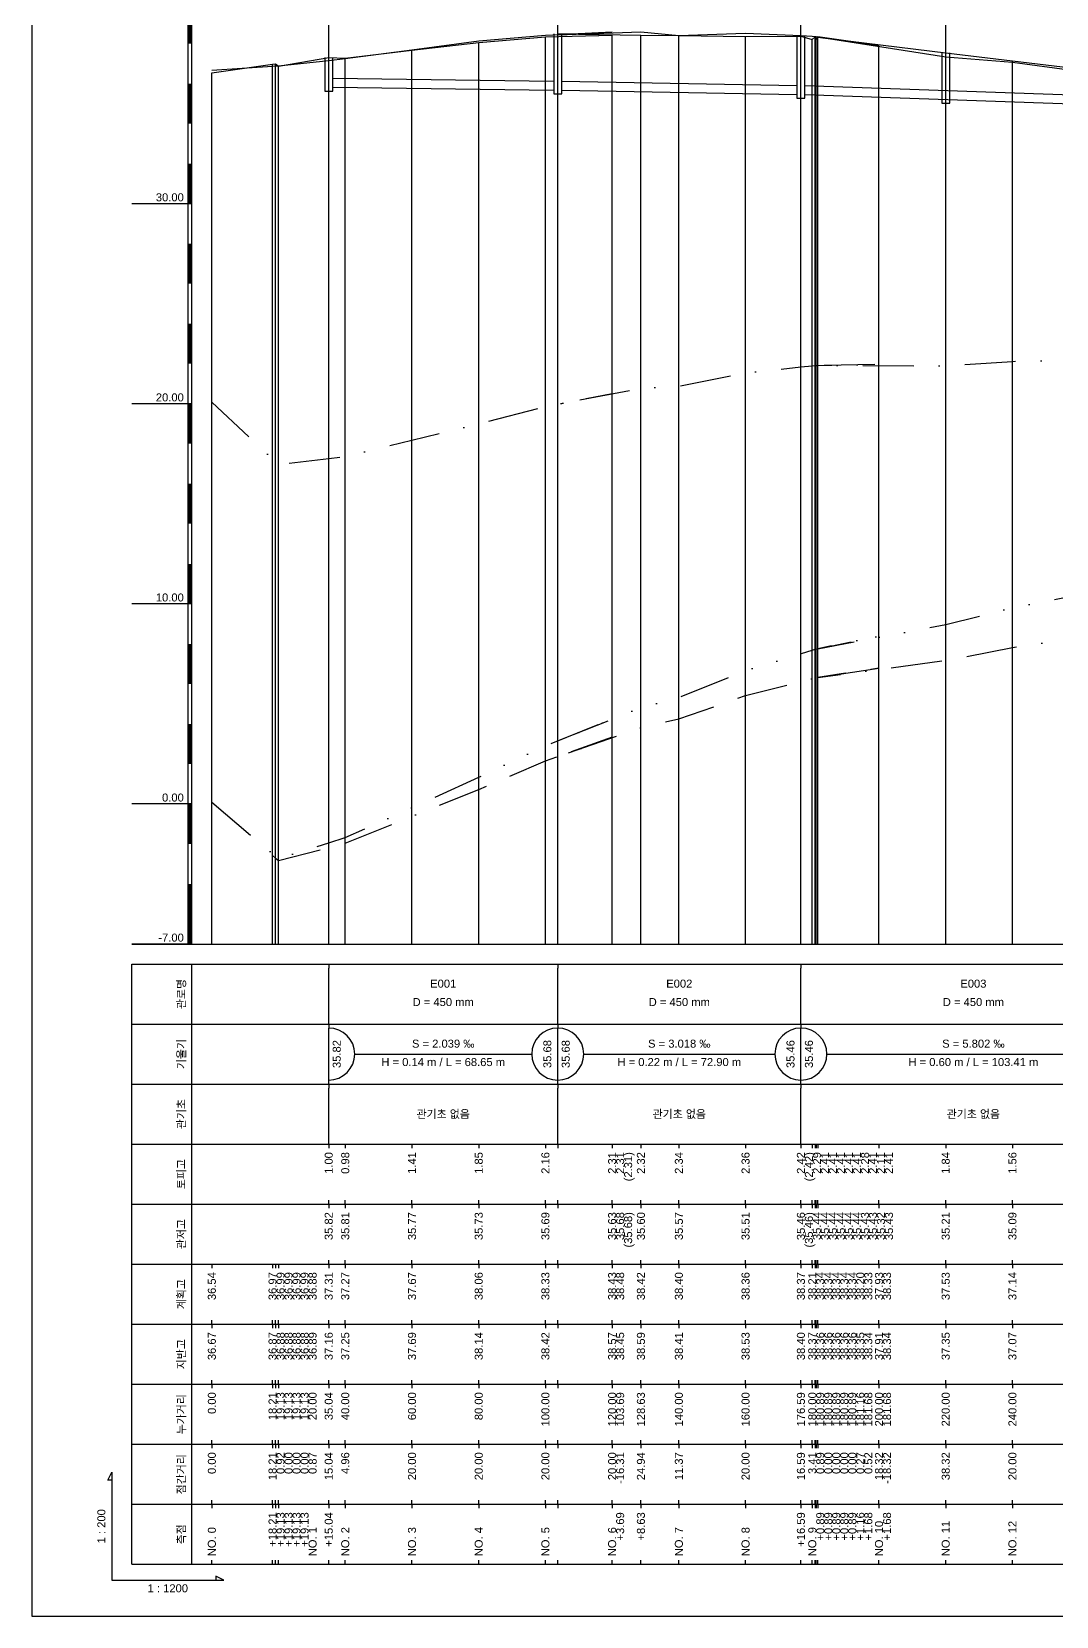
# Model space of a CAD drawing. Header units: millimetres. Extents: x -7351 to 135086, y 1419 to 5643.
# Drawn here: x 53747.4 to 54003.3, y 1419 to 1815 of the extents above; entities that cross this region are included whole.
import ezdxf
from ezdxf.enums import TextEntityAlignment as Align

# ---------------------------------------------------------------- set-up
doc = ezdxf.new("R2010")
doc.units = ezdxf.units.MM
for name, pattern in [('BORDER', [44.45, 12.7, -6.35, 12.7, -6.35, 0, -6.35]), ('DASHDOT', [25.4, 12.7, -6.35, 0, -6.35]), ('DIVIDE', [31.75, 12.7, -6.35, 0, -6.35, 0, -6.35])]:
    doc.linetypes.add(name, pattern=pattern)
for name, color, linetype in [('KZ_종단_계획선', 1, 'Continuous'), ('KZ_종단_관로', 4, 'Continuous'), ('KZ_종단_깃발', 7, 'Continuous'), ('KZ_종단_도각', 7, 'Continuous'), ('KZ_종단_맨홀', 4, 'Continuous'), ('KZ_종단_수직선', 7, 'Continuous'), ('KZ_종단_암선1', 56, 'DASHDOT'), ('KZ_종단_암선2', 4, 'DIVIDE'), ('KZ_종단_암선3', 6, 'BORDER'), ('KZ_종단_지반선', 3, 'Continuous'), ('KZ_종단_테이블문자', 7, 'Continuous'), ('KZ_종단_테이블선', 7, 'Continuous'), ('KZ_종단_폴대', 7, 'Continuous')]:
    doc.layers.add(name, color=color, linetype=linetype)
doc.styles.get("Standard").update_dxf_attribs({"font": 'arial.ttf'})

msp = doc.modelspace()

# ---------------------------------------------------------------- linework, layer by layer
at = {"layer": 'KZ_종단_계획선'}
msp.add_lwpolyline([(53792.36, 1804.76), (53807.54, 1806.9), (53808.3, 1806.99), (53808.3, 1806.99), (53808.3, 1806.99), (53808.3, 1806.99), (53809.03, 1806.42), (53821.56, 1808.58), (53825.69, 1808.41), (53842.36, 1810.4), (53859.03, 1812.36), (53875.69, 1813.7), (53892.36, 1814.17), (53878.77, 1814.45), (53899.55, 1814.13), (53909.03, 1814.03), (53925.69, 1813.83), (53939.52, 1813.9), (53942.36, 1813.11), (53943.1, 1813.72), (53943.1, 1813.72), (53943.1, 1813.72), (53943.1, 1813.72), (53943.1, 1813.72), (53943.33, 1813.05), (53943.76, 1813.67), (53959.03, 1811.67), (53943.76, 1813.67), (53975.69, 1809.71), (53992.36, 1807.73), (54009.03, 1805.74)], dxfattribs=at)
at = {"layer": 'KZ_종단_관로'}
for p, q in [((53822.56, 1803.39), (53877.77, 1802.69)), ((53879.77, 1802.69), (53938.52, 1801.59)), ((53822.56, 1801.14), (53877.77, 1800.44)), ((53879.77, 1800.44), (53938.52, 1799.34)), ((53940.52, 1801.59), (54024.69, 1798.59)), ((53940.52, 1799.34), (54024.69, 1796.34))]:
    msp.add_line(p, q, dxfattribs=at)
at = {"layer": 'KZ_종단_깃발'}
for p, q in [((53821.56, 1587.04), (53821.56, 1855)), ((53878.77, 1587.04), (53878.77, 1855)), ((53939.52, 1587.04), (53939.52, 1855)), ((53975.69, 1587.04), (53975.69, 1855))]:
    msp.add_line(p, q, dxfattribs=at)
at = {"layer": 'KZ_종단_도각'}
msp.add_lwpolyline([(53747.36, 1419.04), (54588.36, 1419.04), (54588.36, 2013.04), (53747.36, 2013.04)], close=True, dxfattribs=at)
at = {"layer": 'KZ_종단_맨홀'}
for points in [[(53877.77, 1814.45), (53877.77, 1799.5), (53879.77, 1799.5), (53879.77, 1814.45)], [(53938.52, 1813.9), (53938.52, 1798.4), (53940.52, 1798.4), (53940.52, 1813.9)], [(53974.69, 1809.71), (53974.69, 1797.14), (53976.69, 1797.14), (53976.69, 1809.71)], [(53820.56, 1808.58), (53820.56, 1800.2), (53822.56, 1800.2), (53822.56, 1808.58)]]:
    msp.add_lwpolyline(points, dxfattribs=at)
at = {"layer": 'KZ_종단_수직선'}
for p, q in [((53875.69, 1587.04), (53875.69, 1813.7)), ((53878.77, 1587.04), (53878.77, 1814.45)), ((53892.36, 1587.04), (53892.36, 1814.17)), ((53899.55, 1587.04), (53899.55, 1814.13)), ((53909.03, 1587.04), (53909.03, 1814.03)), ((53925.69, 1587.04), (53925.69, 1813.83)), ((53939.52, 1587.04), (53939.52, 1813.9)), ((53943.1, 1587.04), (53943.1, 1813.72)), ((53943.1, 1587.04), (53943.1, 1813.72)), ((53943.1, 1587.04), (53943.1, 1813.72)), ((53943.1, 1587.04), (53943.1, 1813.72)), ((53943.1, 1587.04), (53943.1, 1813.72)), ((53943.76, 1587.04), (53943.76, 1813.67)), ((53943.76, 1587.04), (53943.76, 1813.67)), ((53842.36, 1587.04), (53842.36, 1810.4)), ((53859.03, 1587.04), (53859.03, 1812.36)), ((53942.36, 1587.04), (53942.36, 1813.11)), ((53943.33, 1587.04), (53943.33, 1813.05)), ((53959.03, 1587.04), (53959.03, 1811.67)), ((53975.69, 1587.04), (53975.69, 1809.71)), ((53807.53, 1587.04), (53807.53, 1806.9)), ((53808.3, 1587.04), (53808.3, 1806.99)), ((53808.3, 1587.04), (53808.3, 1806.99)), ((53808.3, 1587.04), (53808.3, 1806.99)), ((53808.3, 1587.04), (53808.3, 1806.99)), ((53809.03, 1587.04), (53809.03, 1806.42)), ((53821.56, 1587.04), (53821.56, 1808.58)), ((53825.69, 1587.04), (53825.69, 1808.41)), ((53992.36, 1587.04), (53992.36, 1807.73)), ((53792.36, 1587.04), (53792.36, 1804.76))]:
    msp.add_line(p, q, dxfattribs=at)
at = {"layer": 'KZ_종단_암선1', "flags": 128}
msp.add_lwpolyline([(53792.36, 1722.45), (53807.53, 1708.29), (53808.3, 1707.57), (53808.3, 1707.57), (53808.3, 1707.57), (53808.3, 1707.57), (53809.03, 1706.9), (53821.56, 1708.38), (53825.69, 1708.87), (53842.36, 1712.93), (53859.03, 1717.03), (53875.69, 1721.37), (53892.36, 1724.56), (53878.77, 1721.96), (53899.55, 1725.85), (53909.03, 1726.47), (53925.69, 1729.73), (53939.52, 1731.25), (53942.36, 1731.56), (53943.1, 1731.6), (53943.1, 1731.6), (53943.1, 1731.6), (53943.1, 1731.6), (53943.1, 1731.6), (53943.33, 1731.61), (53943.76, 1731.62), (53959.03, 1731.83), (53943.76, 1731.62), (53975.69, 1731.53), (53992.36, 1732.64), (54009.03, 1732.9), (54025.69, 1733.48), (54042.36, 1734.77), (54059.03, 1736.05), (54067, 1736.69), (54075.69, 1737.39), (54092.36, 1738.46), (54109.03, 1739.36), (54125.69, 1740.37), (54142.36, 1740.84), (54159.03, 1741.57), (54167.36, 1742), (54175.69, 1742.42), (54192.36, 1742.66), (54209.03, 1741.77), (54225.69, 1737.45), (54236.12, 1734.74), (54242.36, 1733.11), (54244.5, 1732.55), (54244.68, 1732.5), (54244.88, 1732.45), (54244.88, 1732.45), (54244.88, 1732.45), (54244.88, 1732.45), (54244.88, 1732.45), (54244.88, 1732.45), (54244.88, 1732.45), (54244.88, 1732.45), (54259.03, 1728.74), (54261.35, 1728.1), (54275.69, 1724.18), (54292.36, 1720.39), (54309.03, 1717.07), (54325.69, 1714.64), (54342.36, 1713.26), (54359.03, 1713.12), (54367.91, 1713.11), (54368.1, 1713.11), (54368.1, 1713.11), (54368.1, 1713.11), (54368.1, 1713.11), (54368.1, 1713.11), (54368.1, 1713.11), (54368.1, 1713.11), (54375.69, 1713.08), (54392.36, 1712.96), (54409.03, 1712.91), (54416.23, 1712.61), (54425.69, 1712.21), (54442.36, 1710.78), (54459.03, 1713.42), (54475.69, 1712.36), (54492.36, 1712.44), (54509.03, 1715.33), (54513.88, 1715.99), (54525.69, 1717.58), (54542.36, 1717.46)], dxfattribs=at)
at = {"layer": 'KZ_종단_암선2', "flags": 128}
msp.add_lwpolyline([(53792.36, 1622.45), (53807.53, 1609.62), (53808.3, 1608.98), (53808.3, 1608.98), (53808.3, 1608.98), (53808.3, 1608.98), (53809.03, 1608.37), (53821.56, 1612.32), (53825.69, 1613.62), (53842.36, 1621.14), (53859.03, 1628.7), (53875.69, 1636.6), (53892.36, 1643.29), (53878.77, 1637.83), (53899.55, 1646.09), (53909.03, 1648.68), (53925.69, 1655.34), (53939.52, 1659.62), (53942.36, 1660.5), (53943.1, 1660.68), (53943.1, 1660.68), (53943.1, 1660.68), (53943.1, 1660.68), (53943.1, 1660.68), (53943.33, 1660.74), (53943.76, 1660.83), (53959.03, 1664), (53943.76, 1660.83), (53975.69, 1666.85), (53992.36, 1671.05), (54009.03, 1674.41), (54025.69, 1678.08), (54042.36, 1682.46), (54059.03, 1687.07), (54067, 1689.47), (54075.69, 1692.08), (54092.36, 1697.08), (54109.03, 1702.11), (54125.69, 1707.36), (54142.36, 1712.08), (54159.03, 1717.05), (54167.36, 1719.6), (54175.69, 1722.16), (54192.36, 1726.64), (54209.03, 1729.46), (54225.69, 1726.05), (54236.12, 1723.91), (54242.36, 1722.63), (54244.5, 1722.17), (54244.68, 1722.13), (54244.88, 1722.1), (54244.88, 1722.1), (54244.88, 1722.1), (54244.88, 1722.1), (54244.88, 1722.1), (54244.88, 1722.1), (54244.88, 1722.1), (54244.88, 1722.1), (54259.03, 1719.16), (54261.35, 1718.65), (54275.69, 1715.51), (54292.36, 1712.63), (54309.03, 1710.22), (54325.69, 1708.69), (54342.36, 1708.23), (54359.03, 1709), (54367.91, 1709.47), (54368.1, 1709.48), (54368.1, 1709.48), (54368.1, 1709.48), (54368.1, 1709.48), (54368.1, 1709.48), (54368.1, 1709.48), (54368.1, 1709.48), (54375.69, 1709.87), (54392.36, 1710.66), (54409.03, 1711.51), (54416.23, 1711.61), (54425.69, 1711.73)], dxfattribs=at)
at = {"layer": 'KZ_종단_암선3', "flags": 128}
msp.add_lwpolyline([(53807.53, 1609.17), (53808.3, 1608.52), (53808.3, 1608.52), (53808.3, 1608.52), (53808.3, 1608.52), (53809.03, 1607.91), (53821.56, 1611.15), (53825.69, 1612.22), (53842.36, 1618.92), (53859.03, 1625.65), (53875.69, 1632.79), (53892.36, 1638.69), (53878.77, 1633.88), (53899.55, 1641.15), (53909.03, 1643.27), (53925.69, 1649.1), (53939.52, 1652.65), (53942.36, 1653.38), (53943.1, 1653.53), (53943.1, 1653.53), (53943.1, 1653.53), (53943.1, 1653.53), (53943.1, 1653.53), (53943.33, 1653.57), (53943.76, 1653.64), (53959.03, 1655.98), (53943.76, 1653.64), (53975.69, 1657.9), (53992.36, 1661.14), (54009.03, 1663.54), (54025.69, 1666.26), (54042.36, 1669.69), (54059.03, 1673.42), (54067, 1675.48), (54075.69, 1677.72), (54092.36, 1682.19), (54109.03, 1686.87), (54125.69, 1691.92), (54142.36, 1696.47), (54159.03, 1701.27), (54167.36, 1703.73), (54175.69, 1706.19), (54192.36, 1710.5), (54209.03, 1713.36), (54225.69, 1711.14), (54236.12, 1709.75), (54242.36, 1708.91), (54244.5, 1708.61), (54244.68, 1708.58), (54244.88, 1708.56), (54244.88, 1708.56), (54244.88, 1708.56), (54244.88, 1708.56), (54244.88, 1708.56), (54244.88, 1708.56), (54244.88, 1708.56), (54244.88, 1708.56), (54259.03, 1706.63), (54261.35, 1706.29), (54275.69, 1704.17), (54292.36, 1702.49), (54309.03, 1701.26), (54325.69, 1700.93), (54342.36, 1701.65), (54359.03, 1703.61), (54367.91, 1704.72), (54368.1, 1704.74), (54368.1, 1704.74), (54368.1, 1704.74), (54368.1, 1704.74), (54368.1, 1704.74), (54368.1, 1704.74), (54368.1, 1704.74), (54375.69, 1705.66), (54392.36, 1707.65), (54409.03, 1709.69), (54416.23, 1710.3), (54425.69, 1711.1)], dxfattribs=at)
at = {"layer": 'KZ_종단_지반선', "flags": 128}
msp.add_lwpolyline([(53792.36, 1805.41), (53807.53, 1806.4), (53808.3, 1806.45), (53808.3, 1806.45), (53808.3, 1806.45), (53808.3, 1806.45), (53809.03, 1806.49), (53821.56, 1807.86), (53825.69, 1808.31), (53842.36, 1810.48), (53859.03, 1812.75), (53875.69, 1814.12), (53892.36, 1814.89), (53878.77, 1814.26), (53899.55, 1815), (53909.03, 1814.09), (53925.69, 1814.69), (53939.52, 1814.03), (53942.36, 1813.9), (53943.1, 1813.82), (53943.1, 1813.82), (53943.1, 1813.82), (53943.1, 1813.82), (53943.1, 1813.82), (53943.33, 1813.8), (53943.76, 1813.74), (53959.03, 1811.59), (53943.76, 1813.74), (53975.69, 1808.77), (53992.36, 1807.38), (54009.03, 1805.16)], dxfattribs=at)
at = {"layer": 'KZ_종단_테이블문자'}
for p, q in [((53821.56, 1582.04), (53821.56, 1581.04)), ((53821.56, 1568.04), (53821.56, 1581.04)), ((53878.77, 1582.04), (53878.77, 1581.04)), ((53878.77, 1582.04), (53878.77, 1581.04)), ((53878.77, 1568.04), (53878.77, 1581.04)), ((53878.77, 1568.04), (53878.77, 1581.04)), ((53939.52, 1582.04), (53939.52, 1581.04)), ((53939.52, 1582.04), (53939.52, 1581.04)), ((53939.52, 1568.04), (53939.52, 1581.04)), ((53939.52, 1568.04), (53939.52, 1581.04)), ((53821.56, 1567.04), (53821.56, 1568.04)), ((53821.56, 1567.04), (53821.56, 1566.04)), ((53821.56, 1553.04), (53821.56, 1566.04)), ((53878.77, 1567.04), (53878.77, 1568.04)), ((53878.77, 1567.04), (53878.77, 1568.04)), ((53878.77, 1567.04), (53878.77, 1566.04)), ((53878.77, 1567.04), (53878.77, 1566.04)), ((53878.77, 1553.04), (53878.77, 1566.04)), ((53878.77, 1553.04), (53878.77, 1566.04)), ((53939.52, 1567.04), (53939.52, 1568.04)), ((53939.52, 1567.04), (53939.52, 1568.04)), ((53939.52, 1567.04), (53939.52, 1566.04)), ((53939.52, 1567.04), (53939.52, 1566.04)), ((53939.52, 1553.04), (53939.52, 1566.04)), ((53939.52, 1553.04), (53939.52, 1566.04)), ((53827.98, 1559.54), (53872.35, 1559.54)), ((53885.18, 1559.54), (53933.1, 1559.54)), ((53945.93, 1559.54), (54019.28, 1559.54)), ((53821.56, 1552.04), (53821.56, 1553.04)), ((53878.77, 1552.04), (53878.77, 1553.04)), ((53878.77, 1552.04), (53878.77, 1553.04)), ((53939.52, 1552.04), (53939.52, 1553.04)), ((53939.52, 1552.04), (53939.52, 1553.04)), ((53821.56, 1552.04), (53821.56, 1551.04)), ((53821.56, 1538.04), (53821.56, 1551.04)), ((53878.77, 1552.04), (53878.77, 1551.04)), ((53878.77, 1552.04), (53878.77, 1551.04)), ((53878.77, 1538.04), (53878.77, 1551.04)), ((53878.77, 1538.04), (53878.77, 1551.04)), ((53939.52, 1552.04), (53939.52, 1551.04)), ((53939.52, 1552.04), (53939.52, 1551.04)), ((53939.52, 1538.04), (53939.52, 1551.04)), ((53939.52, 1538.04), (53939.52, 1551.04)), ((53821.56, 1537.04), (53821.56, 1538.04)), ((53878.77, 1537.04), (53878.77, 1538.04)), ((53878.77, 1537.04), (53878.77, 1538.04)), ((53939.52, 1537.04), (53939.52, 1538.04)), ((53939.52, 1537.04), (53939.52, 1538.04))]:
    msp.add_line(p, q, dxfattribs=at)
for centre, start, end in [((53821.56, 1559.54), 270, 90), ((53878.77, 1559.54), 90, 270), ((53878.77, 1559.54), 270, 90), ((53939.52, 1559.54), 90, 270), ((53939.52, 1559.54), 270, 90)]:
    msp.add_arc(centre, 6.5, start, end, dxfattribs=at)
at = {"layer": 'KZ_종단_테이블선'}
for p, q in [((53772.36, 1587.04), (54547.36, 1587.04)), ((53772.36, 1567.04), (53772.36, 1582.04)), ((53772.36, 1582.04), (54547.36, 1582.04)), ((53787.36, 1567.04), (53787.36, 1582.04)), ((53772.36, 1552.04), (53772.36, 1567.04)), ((53772.36, 1567.04), (54547.36, 1567.04)), ((53787.36, 1552.04), (53787.36, 1567.04)), ((53772.36, 1537.04), (53772.36, 1552.04)), ((53772.36, 1552.04), (54547.36, 1552.04)), ((53787.36, 1537.04), (53787.36, 1552.04)), ((53772.36, 1522.04), (53772.36, 1537.04)), ((53772.36, 1537.04), (54547.36, 1537.04)), ((53787.36, 1522.04), (53787.36, 1537.04)), ((53821.56, 1537.04), (53821.56, 1536.04)), ((53825.69, 1537.04), (53825.69, 1536.04)), ((53842.36, 1537.04), (53842.36, 1536.04)), ((53859.03, 1537.04), (53859.03, 1536.04)), ((53875.69, 1537.04), (53875.69, 1536.04)), ((53878.77, 1537.04), (53878.77, 1536.04)), ((53892.36, 1537.04), (53892.36, 1536.04)), ((53899.55, 1537.04), (53899.55, 1536.04)), ((53909.03, 1537.04), (53909.03, 1536.04)), ((53925.69, 1537.04), (53925.69, 1536.04)), ((53939.52, 1537.04), (53939.52, 1536.04)), ((53942.36, 1537.04), (53942.36, 1536.04)), ((53943.1, 1537.04), (53943.1, 1536.04)), ((53943.1, 1537.04), (53943.1, 1536.04)), ((53943.1, 1537.04), (53943.1, 1536.04)), ((53943.1, 1537.04), (53943.1, 1536.04)), ((53943.1, 1537.04), (53943.1, 1536.04)), ((53943.33, 1537.04), (53943.33, 1536.04)), ((53943.76, 1537.04), (53943.76, 1536.04)), ((53943.76, 1537.04), (53943.76, 1536.04)), ((53959.03, 1537.04), (53959.03, 1536.04)), ((53975.69, 1537.04), (53975.69, 1536.04)), ((53992.36, 1537.04), (53992.36, 1536.04)), ((53772.36, 1507.04), (53772.36, 1522.04)), ((53772.36, 1522.04), (54547.36, 1522.04)), ((53787.36, 1507.04), (53787.36, 1522.04)), ((53821.56, 1522.04), (53821.56, 1523.04)), ((53821.56, 1522.04), (53821.56, 1521.04)), ((53825.69, 1522.04), (53825.69, 1523.04)), ((53825.69, 1522.04), (53825.69, 1521.04)), ((53842.36, 1522.04), (53842.36, 1523.04)), ((53842.36, 1522.04), (53842.36, 1521.04)), ((53859.03, 1522.04), (53859.03, 1523.04)), ((53859.03, 1522.04), (53859.03, 1521.04)), ((53875.69, 1522.04), (53875.69, 1523.04)), ((53875.69, 1522.04), (53875.69, 1521.04)), ((53878.77, 1522.04), (53878.77, 1523.04)), ((53878.77, 1522.04), (53878.77, 1521.04)), ((53892.36, 1522.04), (53892.36, 1523.04)), ((53892.36, 1522.04), (53892.36, 1521.04)), ((53899.55, 1522.04), (53899.55, 1523.04)), ((53899.55, 1522.04), (53899.55, 1521.04)), ((53909.03, 1522.04), (53909.03, 1523.04)), ((53909.03, 1522.04), (53909.03, 1521.04)), ((53925.69, 1522.04), (53925.69, 1523.04)), ((53925.69, 1522.04), (53925.69, 1521.04)), ((53939.52, 1522.04), (53939.52, 1523.04)), ((53939.52, 1522.04), (53939.52, 1521.04)), ((53942.36, 1522.04), (53942.36, 1523.04)), ((53942.36, 1522.04), (53942.36, 1521.04)), ((53943.1, 1522.04), (53943.1, 1523.04)), ((53943.1, 1522.04), (53943.1, 1523.04)), ((53943.1, 1522.04), (53943.1, 1523.04)), ((53943.1, 1522.04), (53943.1, 1523.04)), ((53943.1, 1522.04), (53943.1, 1523.04)), ((53943.1, 1522.04), (53943.1, 1521.04)), ((53943.1, 1522.04), (53943.1, 1521.04)), ((53943.1, 1522.04), (53943.1, 1521.04)), ((53943.1, 1522.04), (53943.1, 1521.04)), ((53943.1, 1522.04), (53943.1, 1521.04)), ((53943.33, 1522.04), (53943.33, 1523.04)), ((53943.33, 1522.04), (53943.33, 1521.04)), ((53943.76, 1522.04), (53943.76, 1523.04)), ((53943.76, 1522.04), (53943.76, 1523.04)), ((53943.76, 1522.04), (53943.76, 1521.04)), ((53943.76, 1522.04), (53943.76, 1521.04)), ((53959.03, 1522.04), (53959.03, 1523.04)), ((53959.03, 1522.04), (53959.03, 1521.04)), ((53975.69, 1522.04), (53975.69, 1523.04)), ((53975.69, 1522.04), (53975.69, 1521.04)), ((53992.36, 1522.04), (53992.36, 1523.04)), ((53992.36, 1522.04), (53992.36, 1521.04)), ((53772.36, 1492.04), (53772.36, 1507.04)), ((53772.36, 1507.04), (54547.36, 1507.04)), ((53787.36, 1492.04), (53787.36, 1507.04)), ((53792.36, 1507.04), (53792.36, 1506.04)), ((53807.53, 1507.04), (53807.53, 1506.04)), ((53808.3, 1507.04), (53808.3, 1506.04)), ((53808.3, 1507.04), (53808.3, 1506.04)), ((53808.3, 1507.04), (53808.3, 1506.04)), ((53808.3, 1507.04), (53808.3, 1506.04)), ((53809.03, 1507.04), (53809.03, 1506.04)), ((53821.56, 1507.04), (53821.56, 1508.04)), ((53821.56, 1507.04), (53821.56, 1506.04)), ((53825.69, 1507.04), (53825.69, 1508.04)), ((53825.69, 1507.04), (53825.69, 1506.04)), ((53842.36, 1507.04), (53842.36, 1508.04)), ((53842.36, 1507.04), (53842.36, 1506.04)), ((53859.03, 1507.04), (53859.03, 1508.04)), ((53859.03, 1507.04), (53859.03, 1506.04)), ((53875.69, 1507.04), (53875.69, 1508.04)), ((53875.69, 1507.04), (53875.69, 1506.04)), ((53878.77, 1507.04), (53878.77, 1508.04)), ((53878.77, 1507.04), (53878.77, 1506.04)), ((53892.36, 1507.04), (53892.36, 1508.04)), ((53892.36, 1507.04), (53892.36, 1506.04)), ((53899.55, 1507.04), (53899.55, 1508.04)), ((53899.55, 1507.04), (53899.55, 1506.04)), ((53909.03, 1507.04), (53909.03, 1508.04)), ((53909.03, 1507.04), (53909.03, 1506.04)), ((53925.69, 1507.04), (53925.69, 1508.04)), ((53925.69, 1507.04), (53925.69, 1506.04)), ((53939.52, 1507.04), (53939.52, 1508.04)), ((53939.52, 1507.04), (53939.52, 1506.04)), ((53942.36, 1507.04), (53942.36, 1508.04)), ((53942.36, 1507.04), (53942.36, 1506.04)), ((53943.1, 1507.04), (53943.1, 1508.04)), ((53943.1, 1507.04), (53943.1, 1508.04)), ((53943.1, 1507.04), (53943.1, 1508.04)), ((53943.1, 1507.04), (53943.1, 1508.04)), ((53943.1, 1507.04), (53943.1, 1508.04)), ((53943.1, 1507.04), (53943.1, 1506.04)), ((53943.1, 1507.04), (53943.1, 1506.04)), ((53943.1, 1507.04), (53943.1, 1506.04)), ((53943.1, 1507.04), (53943.1, 1506.04)), ((53943.1, 1507.04), (53943.1, 1506.04)), ((53943.33, 1507.04), (53943.33, 1508.04)), ((53943.33, 1507.04), (53943.33, 1506.04)), ((53943.76, 1507.04), (53943.76, 1508.04)), ((53943.76, 1507.04), (53943.76, 1508.04)), ((53943.76, 1507.04), (53943.76, 1506.04)), ((53943.76, 1507.04), (53943.76, 1506.04)), ((53959.03, 1507.04), (53959.03, 1508.04)), ((53959.03, 1507.04), (53959.03, 1506.04)), ((53975.69, 1507.04), (53975.69, 1508.04)), ((53975.69, 1507.04), (53975.69, 1506.04)), ((53992.36, 1507.04), (53992.36, 1508.04)), ((53992.36, 1507.04), (53992.36, 1506.04)), ((53792.36, 1492.04), (53792.36, 1493.04)), ((53807.53, 1492.04), (53807.53, 1493.04)), ((53808.3, 1492.04), (53808.3, 1493.04)), ((53808.3, 1492.04), (53808.3, 1493.04)), ((53808.3, 1492.04), (53808.3, 1493.04)), ((53808.3, 1492.04), (53808.3, 1493.04)), ((53809.03, 1492.04), (53809.03, 1493.04)), ((53821.56, 1492.04), (53821.56, 1493.04)), ((53825.69, 1492.04), (53825.69, 1493.04)), ((53842.36, 1492.04), (53842.36, 1493.04)), ((53859.03, 1492.04), (53859.03, 1493.04)), ((53875.69, 1492.04), (53875.69, 1493.04)), ((53878.77, 1492.04), (53878.77, 1493.04)), ((53892.36, 1492.04), (53892.36, 1493.04)), ((53899.55, 1492.04), (53899.55, 1493.04)), ((53909.03, 1492.04), (53909.03, 1493.04)), ((53925.69, 1492.04), (53925.69, 1493.04)), ((53939.52, 1492.04), (53939.52, 1493.04)), ((53942.36, 1492.04), (53942.36, 1493.04)), ((53943.1, 1492.04), (53943.1, 1493.04)), ((53943.1, 1492.04), (53943.1, 1493.04)), ((53943.1, 1492.04), (53943.1, 1493.04)), ((53943.1, 1492.04), (53943.1, 1493.04)), ((53943.1, 1492.04), (53943.1, 1493.04)), ((53943.33, 1492.04), (53943.33, 1493.04)), ((53943.76, 1492.04), (53943.76, 1493.04)), ((53943.76, 1492.04), (53943.76, 1493.04)), ((53959.03, 1492.04), (53959.03, 1493.04)), ((53975.69, 1492.04), (53975.69, 1493.04)), ((53992.36, 1492.04), (53992.36, 1493.04)), ((53772.36, 1477.04), (53772.36, 1492.04)), ((53772.36, 1492.04), (54547.36, 1492.04)), ((53787.36, 1477.04), (53787.36, 1492.04)), ((53792.36, 1492.04), (53792.36, 1491.04)), ((53807.53, 1492.04), (53807.53, 1491.04)), ((53808.3, 1492.04), (53808.3, 1491.04)), ((53808.3, 1492.04), (53808.3, 1491.04)), ((53808.3, 1492.04), (53808.3, 1491.04)), ((53808.3, 1492.04), (53808.3, 1491.04)), ((53809.03, 1492.04), (53809.03, 1491.04)), ((53821.56, 1492.04), (53821.56, 1491.04)), ((53825.69, 1492.04), (53825.69, 1491.04)), ((53842.36, 1492.04), (53842.36, 1491.04)), ((53859.03, 1492.04), (53859.03, 1491.04)), ((53875.69, 1492.04), (53875.69, 1491.04)), ((53878.77, 1492.04), (53878.77, 1491.04)), ((53892.36, 1492.04), (53892.36, 1491.04)), ((53899.55, 1492.04), (53899.55, 1491.04)), ((53909.03, 1492.04), (53909.03, 1491.04)), ((53925.69, 1492.04), (53925.69, 1491.04)), ((53939.52, 1492.04), (53939.52, 1491.04)), ((53942.36, 1492.04), (53942.36, 1491.04)), ((53943.1, 1492.04), (53943.1, 1491.04)), ((53943.1, 1492.04), (53943.1, 1491.04)), ((53943.1, 1492.04), (53943.1, 1491.04)), ((53943.1, 1492.04), (53943.1, 1491.04)), ((53943.1, 1492.04), (53943.1, 1491.04)), ((53943.33, 1492.04), (53943.33, 1491.04)), ((53943.76, 1492.04), (53943.76, 1491.04)), ((53943.76, 1492.04), (53943.76, 1491.04)), ((53959.03, 1492.04), (53959.03, 1491.04)), ((53975.69, 1492.04), (53975.69, 1491.04)), ((53992.36, 1492.04), (53992.36, 1491.04)), ((53772.36, 1462.04), (53772.36, 1477.04)), ((53772.36, 1477.04), (54547.36, 1477.04)), ((53787.36, 1462.04), (53787.36, 1477.04)), ((53792.36, 1477.04), (53792.36, 1478.04)), ((53792.36, 1477.04), (53792.36, 1476.04)), ((53807.53, 1477.04), (53807.53, 1478.04)), ((53807.53, 1477.04), (53807.53, 1476.04)), ((53808.3, 1477.04), (53808.3, 1478.04)), ((53808.3, 1477.04), (53808.3, 1478.04)), ((53808.3, 1477.04), (53808.3, 1478.04)), ((53808.3, 1477.04), (53808.3, 1478.04)), ((53808.3, 1477.04), (53808.3, 1476.04)), ((53808.3, 1477.04), (53808.3, 1476.04)), ((53808.3, 1477.04), (53808.3, 1476.04)), ((53808.3, 1477.04), (53808.3, 1476.04)), ((53809.03, 1477.04), (53809.03, 1478.04)), ((53809.03, 1477.04), (53809.03, 1476.04)), ((53821.56, 1477.04), (53821.56, 1478.04)), ((53821.56, 1477.04), (53821.56, 1476.04)), ((53825.69, 1477.04), (53825.69, 1478.04)), ((53825.69, 1477.04), (53825.69, 1476.04)), ((53842.36, 1477.04), (53842.36, 1478.04)), ((53842.36, 1477.04), (53842.36, 1476.04)), ((53859.03, 1477.04), (53859.03, 1478.04)), ((53859.03, 1477.04), (53859.03, 1476.04)), ((53875.69, 1477.04), (53875.69, 1478.04)), ((53875.69, 1477.04), (53875.69, 1476.04)), ((53878.77, 1477.04), (53878.77, 1478.04)), ((53878.77, 1477.04), (53878.77, 1476.04)), ((53892.36, 1477.04), (53892.36, 1478.04)), ((53892.36, 1477.04), (53892.36, 1476.04)), ((53899.55, 1477.04), (53899.55, 1478.04)), ((53899.55, 1477.04), (53899.55, 1476.04)), ((53909.03, 1477.04), (53909.03, 1478.04)), ((53909.03, 1477.04), (53909.03, 1476.04)), ((53925.69, 1477.04), (53925.69, 1478.04)), ((53925.69, 1477.04), (53925.69, 1476.04)), ((53939.52, 1477.04), (53939.52, 1478.04)), ((53939.52, 1477.04), (53939.52, 1476.04)), ((53942.36, 1477.04), (53942.36, 1478.04)), ((53942.36, 1477.04), (53942.36, 1476.04)), ((53943.1, 1477.04), (53943.1, 1478.04)), ((53943.1, 1477.04), (53943.1, 1478.04)), ((53943.1, 1477.04), (53943.1, 1478.04)), ((53943.1, 1477.04), (53943.1, 1478.04)), ((53943.1, 1477.04), (53943.1, 1478.04)), ((53943.1, 1477.04), (53943.1, 1476.04)), ((53943.1, 1477.04), (53943.1, 1476.04)), ((53943.1, 1477.04), (53943.1, 1476.04)), ((53943.1, 1477.04), (53943.1, 1476.04)), ((53943.1, 1477.04), (53943.1, 1476.04)), ((53943.33, 1477.04), (53943.33, 1478.04)), ((53943.33, 1477.04), (53943.33, 1476.04)), ((53943.76, 1477.04), (53943.76, 1478.04)), ((53943.76, 1477.04), (53943.76, 1478.04)), ((53943.76, 1477.04), (53943.76, 1476.04)), ((53943.76, 1477.04), (53943.76, 1476.04)), ((53959.03, 1477.04), (53959.03, 1478.04)), ((53959.03, 1477.04), (53959.03, 1476.04)), ((53975.69, 1477.04), (53975.69, 1478.04)), ((53975.69, 1477.04), (53975.69, 1476.04)), ((53992.36, 1477.04), (53992.36, 1478.04)), ((53992.36, 1477.04), (53992.36, 1476.04)), ((53772.36, 1447.04), (53772.36, 1462.04)), ((53772.36, 1462.04), (54547.36, 1462.04)), ((53787.36, 1447.04), (53787.36, 1462.04)), ((53792.36, 1462.04), (53792.36, 1463.04)), ((53792.36, 1462.04), (53792.36, 1461.04)), ((53807.53, 1462.04), (53807.53, 1463.04)), ((53807.53, 1462.04), (53807.53, 1461.04)), ((53808.3, 1462.04), (53808.3, 1463.04)), ((53808.3, 1462.04), (53808.3, 1463.04)), ((53808.3, 1462.04), (53808.3, 1463.04)), ((53808.3, 1462.04), (53808.3, 1463.04)), ((53808.3, 1462.04), (53808.3, 1461.04)), ((53808.3, 1462.04), (53808.3, 1461.04)), ((53808.3, 1462.04), (53808.3, 1461.04)), ((53808.3, 1462.04), (53808.3, 1461.04)), ((53809.03, 1462.04), (53809.03, 1463.04)), ((53809.03, 1462.04), (53809.03, 1461.04)), ((53821.56, 1462.04), (53821.56, 1463.04)), ((53821.56, 1462.04), (53821.56, 1461.04)), ((53825.69, 1462.04), (53825.69, 1463.04)), ((53825.69, 1462.04), (53825.69, 1461.04)), ((53842.36, 1462.04), (53842.36, 1463.04)), ((53842.36, 1462.04), (53842.36, 1461.04)), ((53859.03, 1462.04), (53859.03, 1463.04)), ((53859.03, 1462.04), (53859.03, 1461.04)), ((53875.69, 1462.04), (53875.69, 1463.04)), ((53875.69, 1462.04), (53875.69, 1461.04)), ((53878.77, 1462.04), (53878.77, 1463.04)), ((53878.77, 1462.04), (53878.77, 1461.04)), ((53892.36, 1462.04), (53892.36, 1463.04)), ((53892.36, 1462.04), (53892.36, 1461.04)), ((53899.55, 1462.04), (53899.55, 1463.04)), ((53899.55, 1462.04), (53899.55, 1461.04)), ((53909.03, 1462.04), (53909.03, 1463.04)), ((53909.03, 1462.04), (53909.03, 1461.04)), ((53925.69, 1462.04), (53925.69, 1463.04)), ((53925.69, 1462.04), (53925.69, 1461.04)), ((53939.52, 1462.04), (53939.52, 1463.04)), ((53939.52, 1462.04), (53939.52, 1461.04)), ((53942.36, 1462.04), (53942.36, 1463.04)), ((53942.36, 1462.04), (53942.36, 1461.04)), ((53943.1, 1462.04), (53943.1, 1463.04)), ((53943.1, 1462.04), (53943.1, 1463.04)), ((53943.1, 1462.04), (53943.1, 1463.04)), ((53943.1, 1462.04), (53943.1, 1463.04)), ((53943.1, 1462.04), (53943.1, 1463.04)), ((53943.1, 1462.04), (53943.1, 1461.04)), ((53943.1, 1462.04), (53943.1, 1461.04)), ((53943.1, 1462.04), (53943.1, 1461.04)), ((53943.1, 1462.04), (53943.1, 1461.04)), ((53943.1, 1462.04), (53943.1, 1461.04)), ((53943.33, 1462.04), (53943.33, 1463.04)), ((53943.33, 1462.04), (53943.33, 1461.04)), ((53943.76, 1462.04), (53943.76, 1463.04)), ((53943.76, 1462.04), (53943.76, 1463.04)), ((53943.76, 1462.04), (53943.76, 1461.04)), ((53943.76, 1462.04), (53943.76, 1461.04)), ((53959.03, 1462.04), (53959.03, 1463.04)), ((53959.03, 1462.04), (53959.03, 1461.04)), ((53975.69, 1462.04), (53975.69, 1463.04)), ((53975.69, 1462.04), (53975.69, 1461.04)), ((53992.36, 1462.04), (53992.36, 1463.04)), ((53992.36, 1462.04), (53992.36, 1461.04)), ((53772.36, 1432.04), (53772.36, 1447.04)), ((53772.36, 1447.04), (54547.36, 1447.04)), ((53787.36, 1432.04), (53787.36, 1447.04)), ((53792.36, 1447.04), (53792.36, 1448.04)), ((53792.36, 1447.04), (53792.36, 1446.04)), ((53807.53, 1447.04), (53807.53, 1448.04)), ((53807.53, 1447.04), (53807.53, 1446.04)), ((53808.3, 1447.04), (53808.3, 1448.04)), ((53808.3, 1447.04), (53808.3, 1448.04)), ((53808.3, 1447.04), (53808.3, 1448.04)), ((53808.3, 1447.04), (53808.3, 1448.04)), ((53808.3, 1447.04), (53808.3, 1446.04)), ((53808.3, 1447.04), (53808.3, 1446.04)), ((53808.3, 1447.04), (53808.3, 1446.04)), ((53808.3, 1447.04), (53808.3, 1446.04)), ((53809.03, 1447.04), (53809.03, 1448.04)), ((53809.03, 1447.04), (53809.03, 1446.04)), ((53821.56, 1447.04), (53821.56, 1448.04)), ((53821.56, 1447.04), (53821.56, 1446.04)), ((53825.69, 1447.04), (53825.69, 1448.04)), ((53825.69, 1447.04), (53825.69, 1446.04)), ((53842.36, 1447.04), (53842.36, 1448.04)), ((53842.36, 1447.04), (53842.36, 1446.04)), ((53859.03, 1447.04), (53859.03, 1448.04)), ((53859.03, 1447.04), (53859.03, 1446.04)), ((53875.69, 1447.04), (53875.69, 1448.04)), ((53875.69, 1447.04), (53875.69, 1446.04)), ((53878.77, 1447.04), (53878.77, 1448.04)), ((53878.77, 1447.04), (53878.77, 1446.04)), ((53892.36, 1447.04), (53892.36, 1448.04)), ((53892.36, 1447.04), (53892.36, 1446.04)), ((53899.55, 1447.04), (53899.55, 1448.04)), ((53899.55, 1447.04), (53899.55, 1446.04)), ((53909.03, 1447.04), (53909.03, 1448.04)), ((53909.03, 1447.04), (53909.03, 1446.04)), ((53925.69, 1447.04), (53925.69, 1448.04)), ((53925.69, 1447.04), (53925.69, 1446.04)), ((53939.52, 1447.04), (53939.52, 1448.04)), ((53939.52, 1447.04), (53939.52, 1446.04)), ((53942.36, 1447.04), (53942.36, 1448.04)), ((53942.36, 1447.04), (53942.36, 1446.04)), ((53943.1, 1447.04), (53943.1, 1448.04)), ((53943.1, 1447.04), (53943.1, 1448.04)), ((53943.1, 1447.04), (53943.1, 1448.04)), ((53943.1, 1447.04), (53943.1, 1448.04)), ((53943.1, 1447.04), (53943.1, 1448.04)), ((53943.1, 1447.04), (53943.1, 1446.04)), ((53943.1, 1447.04), (53943.1, 1446.04)), ((53943.1, 1447.04), (53943.1, 1446.04)), ((53943.1, 1447.04), (53943.1, 1446.04)), ((53943.1, 1447.04), (53943.1, 1446.04)), ((53943.33, 1447.04), (53943.33, 1448.04)), ((53943.33, 1447.04), (53943.33, 1446.04)), ((53943.76, 1447.04), (53943.76, 1448.04)), ((53943.76, 1447.04), (53943.76, 1448.04)), ((53943.76, 1447.04), (53943.76, 1446.04)), ((53943.76, 1447.04), (53943.76, 1446.04)), ((53959.03, 1447.04), (53959.03, 1448.04)), ((53959.03, 1447.04), (53959.03, 1446.04)), ((53975.69, 1447.04), (53975.69, 1448.04)), ((53975.69, 1447.04), (53975.69, 1446.04)), ((53992.36, 1447.04), (53992.36, 1448.04)), ((53992.36, 1447.04), (53992.36, 1446.04)), ((53772.36, 1432.04), (54547.36, 1432.04)), ((53792.36, 1432.04), (53792.36, 1433.04)), ((53807.53, 1432.04), (53807.53, 1433.04)), ((53808.3, 1432.04), (53808.3, 1433.04)), ((53808.3, 1432.04), (53808.3, 1433.04)), ((53808.3, 1432.04), (53808.3, 1433.04)), ((53808.3, 1432.04), (53808.3, 1433.04)), ((53809.03, 1432.04), (53809.03, 1433.04)), ((53821.56, 1432.04), (53821.56, 1433.04)), ((53825.69, 1432.04), (53825.69, 1433.04)), ((53842.36, 1432.04), (53842.36, 1433.04)), ((53859.03, 1432.04), (53859.03, 1433.04)), ((53875.69, 1432.04), (53875.69, 1433.04)), ((53878.77, 1432.04), (53878.77, 1433.04)), ((53892.36, 1432.04), (53892.36, 1433.04)), ((53899.55, 1432.04), (53899.55, 1433.04)), ((53909.03, 1432.04), (53909.03, 1433.04)), ((53925.69, 1432.04), (53925.69, 1433.04)), ((53939.52, 1432.04), (53939.52, 1433.04)), ((53942.36, 1432.04), (53942.36, 1433.04)), ((53943.1, 1432.04), (53943.1, 1433.04)), ((53943.1, 1432.04), (53943.1, 1433.04)), ((53943.1, 1432.04), (53943.1, 1433.04)), ((53943.1, 1432.04), (53943.1, 1433.04)), ((53943.1, 1432.04), (53943.1, 1433.04)), ((53943.33, 1432.04), (53943.33, 1433.04)), ((53943.76, 1432.04), (53943.76, 1433.04)), ((53943.76, 1432.04), (53943.76, 1433.04)), ((53959.03, 1432.04), (53959.03, 1433.04)), ((53975.69, 1432.04), (53975.69, 1433.04)), ((53992.36, 1432.04), (53992.36, 1433.04))]:
    msp.add_line(p, q, dxfattribs=at)
msp.add_lwpolyline([(53767.36, 1453.04), (53766.36, 1453.04), (53767.36, 1455.04), (53767.36, 1428.04), (53795.36, 1428.04), (53793.36, 1429.04), (53793.36, 1428.04)], dxfattribs=at)
at = {"layer": 'KZ_종단_폴대'}
for p, q in [((53787.36, 1772.04), (53772.36, 1772.04)), ((53787.36, 1722.04), (53772.36, 1722.04)), ((53787.36, 1672.04), (53772.36, 1672.04)), ((53787.36, 1622.04), (53772.36, 1622.04)), ((53787.36, 1587.04), (53772.36, 1587.04))]:
    msp.add_line(p, q, dxfattribs=at)
msp.add_lwpolyline([(53787.36, 1587.04), (53787.36, 1862.04), (53786.36, 1862.04), (53786.36, 1587.04), (53787.36, 1587.04)], dxfattribs=at)
for points in [[(53786.86, 1812.04, 1, 1, 0), (53786.86, 1822.04, 1, 1, 0)], [(53786.86, 1792.04, 1, 1, 0), (53786.86, 1802.04, 1, 1, 0)], [(53786.86, 1772.04, 1, 1, 0), (53786.86, 1782.04, 1, 1, 0)], [(53786.86, 1752.04, 1, 1, 0), (53786.86, 1762.04, 1, 1, 0)], [(53786.86, 1732.04, 1, 1, 0), (53786.86, 1742.04, 1, 1, 0)], [(53786.86, 1712.04, 1, 1, 0), (53786.86, 1722.04, 1, 1, 0)], [(53786.86, 1692.04, 1, 1, 0), (53786.86, 1702.04, 1, 1, 0)], [(53786.86, 1672.04, 1, 1, 0), (53786.86, 1682.04, 1, 1, 0)], [(53786.86, 1652.04, 1, 1, 0), (53786.86, 1662.04, 1, 1, 0)], [(53786.86, 1632.04, 1, 1, 0), (53786.86, 1642.04, 1, 1, 0)], [(53786.86, 1612.04, 1, 1, 0), (53786.86, 1622.04, 1, 1, 0)], [(53786.86, 1587.04, 1, 1, 0), (53786.86, 1602.04, 1, 1, 0)]]:
    msp.add_lwpolyline(points, format="xyseb", dxfattribs=at)

# ---------------------------------------------------------------- texts
at = {"layer": 'KZ_종단_테이블문자'}
for s, p in [('E001', (53850.16, 1575.54)), ('E002', (53909.14, 1575.54)), ('E003', (53982.61, 1575.54)), ('S = 2.039 ‰', (53850.16, 1560.54)), ('S = 3.018 ‰', (53909.14, 1560.54)), ('S = 5.802 ‰', (53982.61, 1560.54))]:
    msp.add_text(s, height=2, dxfattribs=at).set_placement(p, align=Align.BOTTOM_CENTER)
for s, p in [('D = 450 mm', (53850.16, 1573.54)), ('D = 450 mm', (53909.14, 1573.54)), ('D = 450 mm', (53982.61, 1573.54)), ('H = 0.14 m / L = 68.65 m', (53850.16, 1558.54)), ('H = 0.22 m / L = 72.90 m', (53909.14, 1558.54)), ('H = 0.60 m / L = 103.41 m', (53982.61, 1558.54))]:
    msp.add_text(s, height=2, dxfattribs=at).set_placement(p, align=Align.TOP_CENTER)
for s, p in [('35.82', (53822.56, 1559.54)), ('35.68', (53879.77, 1559.54)), ('35.46', (53940.52, 1559.54))]:
    msp.add_text(s, height=2, rotation=90, dxfattribs=at).set_placement(p, align=Align.TOP_CENTER)
for s, p in [('35.68', (53877.77, 1559.54)), ('35.46', (53938.52, 1559.54))]:
    msp.add_text(s, height=2, rotation=90, dxfattribs=at).set_placement(p, align=Align.BOTTOM_CENTER)
for p in [(53850.16, 1544.54), (53909.14, 1544.54), (53982.61, 1544.54)]:
    msp.add_text('관기초 없음', height=2, dxfattribs=at).set_placement(p, align=Align.MIDDLE_CENTER)
for s, p in [('1.00', (53821.56, 1535.04)), ('0.98', (53825.69, 1535.04)), ('1.41', (53842.36, 1535.04)), ('1.85', (53859.03, 1535.04)), ('2.16', (53875.69, 1535.04)), ('2.31', (53892.36, 1535.04)), ('2.31', (53894.36, 1535.04)), ('(2.31)', (53896.36, 1535.04)), ('2.32', (53899.55, 1535.04)), ('2.34', (53909.03, 1535.04)), ('2.36', (53925.69, 1535.04)), ('2.42', (53939.52, 1535.04)), ('(2.42)', (53941.52, 1535.04)), ('2.29', (53943.52, 1535.04)), ('2.41', (53945.52, 1535.04)), ('2.41', (53947.52, 1535.04)), ('2.41', (53949.52, 1535.04)), ('2.41', (53951.52, 1535.04)), ('2.41', (53953.52, 1535.04)), ('2.28', (53955.52, 1535.04)), ('2.41', (53957.52, 1535.04)), ('2.11', (53959.52, 1535.04)), ('2.41', (53961.52, 1535.04)), ('1.84', (53975.69, 1535.04)), ('1.56', (53992.36, 1535.04)), ('35.82', (53821.56, 1520.04)), ('35.81', (53825.69, 1520.04)), ('35.77', (53842.36, 1520.04)), ('35.73', (53859.03, 1520.04)), ('35.69', (53875.69, 1520.04)), ('35.63', (53892.36, 1520.04)), ('35.68', (53894.36, 1520.04)), ('(35.68)', (53896.36, 1520.04)), ('35.60', (53899.55, 1520.04)), ('35.57', (53909.03, 1520.04)), ('35.51', (53925.69, 1520.04)), ('35.46', (53939.52, 1520.04)), ('(35.46)', (53941.52, 1520.04)), ('35.44', (53943.52, 1520.04)), ('35.44', (53945.52, 1520.04)), ('35.44', (53947.52, 1520.04)), ('35.44', (53949.52, 1520.04)), ('35.44', (53951.52, 1520.04)), ('35.44', (53953.52, 1520.04)), ('35.43', (53955.52, 1520.04)), ('35.43', (53957.52, 1520.04)), ('35.32', (53959.52, 1520.04)), ('35.43', (53961.52, 1520.04)), ('35.21', (53975.69, 1520.04)), ('35.09', (53992.36, 1520.04)), ('36.54', (53792.36, 1505.04)), ('36.97', (53807.53, 1505.04)), ('36.99', (53809.53, 1505.04)), ('36.99', (53811.53, 1505.04)), ('36.99', (53813.53, 1505.04)), ('36.99', (53815.53, 1505.04)), ('36.88', (53817.53, 1505.04)), ('37.31', (53821.56, 1505.04)), ('37.27', (53825.69, 1505.04)), ('37.67', (53842.36, 1505.04)), ('38.06', (53859.03, 1505.04)), ('38.33', (53875.69, 1505.04)), ('38.43', (53892.36, 1505.04)), ('38.48', (53894.36, 1505.04)), ('38.42', (53899.55, 1505.04)), ('38.40', (53909.03, 1505.04)), ('38.36', (53925.69, 1505.04)), ('38.37', (53939.52, 1505.04)), ('38.21', (53942.36, 1505.04)), ('38.34', (53944.36, 1505.04)), ('38.34', (53946.36, 1505.04)), ('38.34', (53948.36, 1505.04)), ('38.34', (53950.36, 1505.04)), ('38.34', (53952.36, 1505.04)), ('38.20', (53954.36, 1505.04)), ('38.33', (53956.36, 1505.04)), ('37.93', (53959.03, 1505.04)), ('38.33', (53961.03, 1505.04)), ('37.53', (53975.69, 1505.04)), ('37.14', (53992.36, 1505.04)), ('36.67', (53792.36, 1490.04)), ('36.87', (53807.53, 1490.04)), ('36.88', (53809.53, 1490.04)), ('36.88', (53811.53, 1490.04)), ('36.88', (53813.53, 1490.04)), ('36.88', (53815.53, 1490.04)), ('36.89', (53817.53, 1490.04)), ('37.16', (53821.56, 1490.04)), ('37.25', (53825.69, 1490.04)), ('37.69', (53842.36, 1490.04)), ('38.14', (53859.03, 1490.04)), ('38.42', (53875.69, 1490.04)), ('38.57', (53892.36, 1490.04)), ('38.45', (53894.36, 1490.04)), ('38.59', (53899.55, 1490.04)), ('38.41', (53909.03, 1490.04)), ('38.53', (53925.69, 1490.04)), ('38.40', (53939.52, 1490.04)), ('38.37', (53942.36, 1490.04)), ('38.36', (53944.36, 1490.04)), ('38.36', (53946.36, 1490.04)), ('38.36', (53948.36, 1490.04)), ('38.36', (53950.36, 1490.04)), ('38.36', (53952.36, 1490.04)), ('38.35', (53954.36, 1490.04)), ('38.34', (53956.36, 1490.04)), ('37.91', (53959.03, 1490.04)), ('38.34', (53961.03, 1490.04)), ('37.35', (53975.69, 1490.04)), ('37.07', (53992.36, 1490.04)), ('0.00', (53792.36, 1475.04)), ('18.21', (53807.53, 1475.04)), ('19.13', (53809.53, 1475.04)), ('19.13', (53811.53, 1475.04)), ('19.13', (53813.53, 1475.04)), ('19.13', (53815.53, 1475.04)), ('20.00', (53817.53, 1475.04)), ('35.04', (53821.56, 1475.04)), ('40.00', (53825.69, 1475.04)), ('60.00', (53842.36, 1475.04)), ('80.00', (53859.03, 1475.04)), ('100.00', (53875.69, 1475.04)), ('120.00', (53892.36, 1475.04)), ('103.69', (53894.36, 1475.04)), ('128.63', (53899.55, 1475.04)), ('140.00', (53909.03, 1475.04)), ('160.00', (53925.69, 1475.04)), ('176.59', (53939.52, 1475.04)), ('180.00', (53942.36, 1475.04)), ('180.89', (53944.36, 1475.04)), ('180.89', (53946.36, 1475.04)), ('180.89', (53948.36, 1475.04)), ('180.89', (53950.36, 1475.04)), ('180.89', (53952.36, 1475.04)), ('181.16', (53954.36, 1475.04)), ('181.68', (53956.36, 1475.04)), ('200.00', (53959.03, 1475.04)), ('181.68', (53961.03, 1475.04)), ('220.00', (53975.69, 1475.04)), ('240.00', (53992.36, 1475.04)), ('0.00', (53792.36, 1460.04)), ('18.21', (53807.53, 1460.04)), ('0.92', (53809.53, 1460.04)), ('0.00', (53811.53, 1460.04)), ('0.00', (53813.53, 1460.04)), ('0.00', (53815.53, 1460.04)), ('0.87', (53817.53, 1460.04)), ('15.04', (53821.56, 1460.04)), ('4.96', (53825.69, 1460.04)), ('20.00', (53842.36, 1460.04)), ('20.00', (53859.03, 1460.04)), ('20.00', (53875.69, 1460.04)), ('20.00', (53892.36, 1460.04)), ('-16.31', (53894.36, 1460.04)), ('24.94', (53899.55, 1460.04)), ('11.37', (53909.03, 1460.04)), ('20.00', (53925.69, 1460.04)), ('16.59', (53939.52, 1460.04)), ('3.41', (53942.36, 1460.04)), ('0.89', (53944.36, 1460.04)), ('0.00', (53946.36, 1460.04)), ('0.00', (53948.36, 1460.04)), ('0.00', (53950.36, 1460.04)), ('0.00', (53952.36, 1460.04)), ('0.27', (53954.36, 1460.04)), ('0.52', (53956.36, 1460.04)), ('18.32', (53959.03, 1460.04)), ('-18.32', (53961.03, 1460.04)), ('38.32', (53975.69, 1460.04)), ('20.00', (53992.36, 1460.04)), ('+18.21', (53807.53, 1445.04)), ('+19.13', (53809.53, 1445.04)), ('+19.13', (53811.53, 1445.04)), ('+19.13', (53813.53, 1445.04)), ('+19.13', (53815.53, 1445.04)), ('+15.04', (53821.56, 1445.04)), ('+3.69', (53894.36, 1445.04)), ('+8.63', (53899.55, 1445.04)), ('+16.59', (53939.52, 1445.04)), ('+0.89', (53944.36, 1445.04)), ('+0.89', (53946.36, 1445.04)), ('+0.89', (53948.36, 1445.04)), ('+0.89', (53950.36, 1445.04)), ('+0.89', (53952.36, 1445.04)), ('+1.16', (53954.36, 1445.04)), ('+1.68', (53956.36, 1445.04)), ('+1.68', (53961.03, 1445.04))]:
    msp.add_text(s, height=2, rotation=90, dxfattribs=at).set_placement(p, align=Align.MIDDLE_RIGHT)
for s, p in [('NO. 10', (53959.03, 1434.04)), ('NO. 11', (53975.69, 1434.04)), ('NO. 12', (53992.36, 1434.04)), ('NO. 0', (53792.36, 1434.04)), ('NO. 1', (53817.53, 1434.04)), ('NO. 2', (53825.69, 1434.04)), ('NO. 3', (53842.36, 1434.04)), ('NO. 4', (53859.03, 1434.04)), ('NO. 5', (53875.69, 1434.04)), ('NO. 6', (53892.36, 1434.04)), ('NO. 7', (53909.03, 1434.04)), ('NO. 8', (53925.69, 1434.04)), ('NO. 9', (53942.36, 1434.04))]:
    msp.add_text(s, height=2, rotation=90, dxfattribs=at).set_placement(p, align=Align.MIDDLE_LEFT)
at = {"layer": 'KZ_종단_테이블선'}
for s, p in [('관로명', (53786.36, 1574.54)), ('기울기', (53786.36, 1559.54)), ('관기초', (53786.36, 1544.54)), ('토피고', (53786.36, 1529.54)), ('관저고', (53786.36, 1514.54)), ('계획고', (53786.36, 1499.54)), ('지반고', (53786.36, 1484.54)), ('누가거리', (53786.36, 1469.54)), ('점간거리', (53786.36, 1454.54)), ('1 : 200', (53766.36, 1441.54)), ('측점', (53786.36, 1439.54))]:
    msp.add_text(s, height=2, rotation=90, dxfattribs=at).set_placement(p, align=Align.BOTTOM_CENTER)
msp.add_text('1 : 1200', height=2, dxfattribs=at).set_placement((53781.36, 1427.04), align=Align.TOP_CENTER)
at = {"layer": 'KZ_종단_폴대'}
for s, p in [('30.00', (53785.36, 1772.04)), ('20.00', (53785.36, 1722.04)), ('10.00', (53785.36, 1672.04)), ('0.00', (53785.36, 1622.04)), ('-7.00', (53785.36, 1587.04))]:
    msp.add_text(s, height=2, dxfattribs=at).set_placement(p, align=Align.BOTTOM_RIGHT)

doc.saveas('drawing.dxf')
